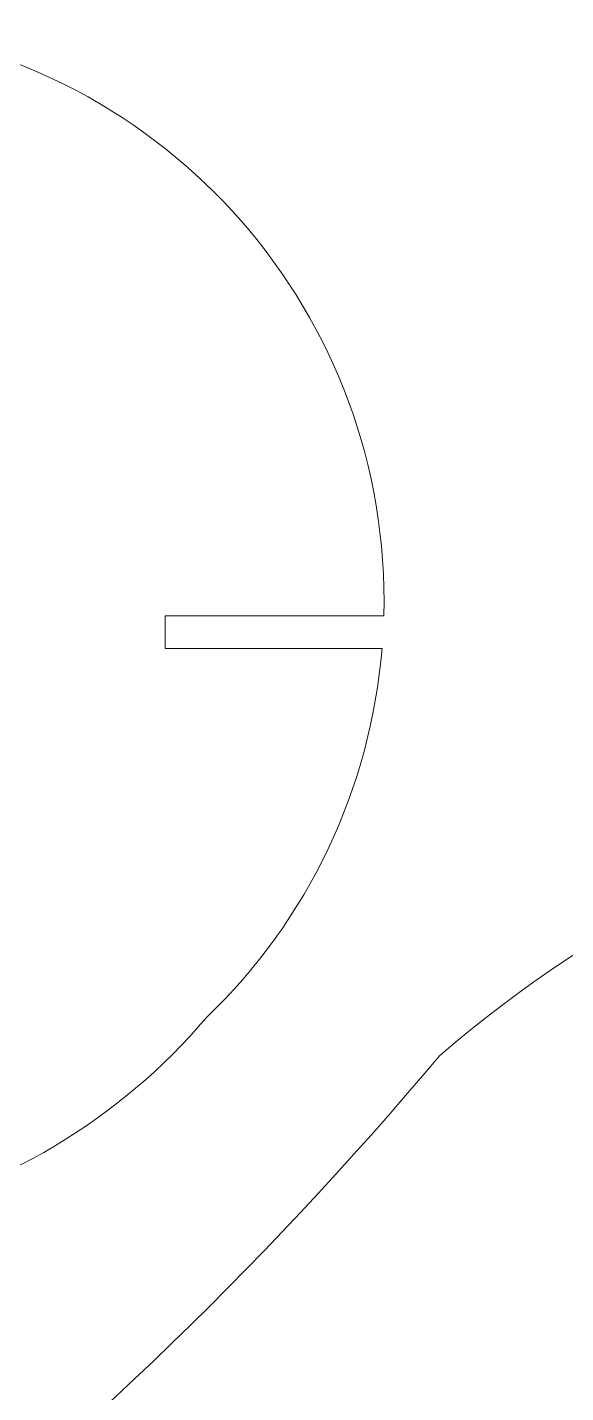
# Model space of a CAD drawing. Header units: millimetres. Extents: x 570 to 650.8, y -8.3 to 42.9.
# Drawn here: x 629.91 to 632.4, y 17.56 to 23.87 of the extents above; entities that cross this region are included whole.
import ezdxf

# ---------------------------------------------------------------- set-up
doc = ezdxf.new("R2010")
doc.units = ezdxf.units.MM
doc.header["$MEASUREMENT"] = 0
doc.layers.add('Layer 1', color=7, linetype='Continuous')

msp = doc.modelspace()

# ---------------------------------------------------------------- linework, layer by layer
at = {"layer": 'Layer 1', "color": 4, "lineweight": 9}
for points in [[(631.55814, 21.15244), (631.59297, 22.53977), (630.55797, 23.72197), (629.17817, 23.87084)], [(630.54784, 21.07711), (630.54784, 21.07711), (630.54784, 21.15244), (630.54784, 21.15244)], [(630.54784, 21.07711), (630.54784, 21.07711), (630.54784, 21.15244), (630.54784, 21.15244)], [(630.54784, 21.07711), (630.54784, 21.07711), (630.54784, 21.15244), (630.54784, 21.15244)], [(630.54784, 21.07711), (630.54784, 21.07711), (630.54784, 21.15244), (630.54784, 21.15244)], [(630.54784, 21.07711), (630.54784, 21.07711), (630.54784, 21.15244), (630.54784, 21.15244)], [(630.54784, 21.07711), (630.54784, 21.07711), (630.54784, 21.15244), (630.54784, 21.15244)], [(630.54784, 21.07711), (630.54784, 21.07711), (630.54784, 21.15244), (630.54784, 21.15244)], [(630.54784, 21.07711), (630.54784, 21.07711), (630.54784, 21.15244), (630.54784, 21.15244)], [(630.54784, 21.07711), (630.54784, 21.07711), (630.54784, 21.15244), (630.54784, 21.15244)], [(630.54784, 21.07711), (630.54784, 21.07711), (630.54784, 21.15244), (630.54784, 21.15244)], [(630.54784, 21.07711), (630.54784, 21.07711), (630.54784, 21.15244), (630.54784, 21.15244)], [(630.54784, 21.07711), (630.54784, 21.07711), (630.54784, 21.15244), (630.54784, 21.15244)], [(630.54784, 21.07711), (630.54784, 21.07711), (630.54784, 21.15244), (630.54784, 21.15244)], [(630.54784, 21.07711), (630.54784, 21.07711), (630.54784, 21.15244), (630.54784, 21.15244)], [(630.54784, 21.07711), (630.54784, 21.07711), (630.54784, 21.15244), (630.54784, 21.15244)], [(630.54784, 21.07711), (630.54784, 21.07711), (630.54784, 21.15244), (630.54784, 21.15244)], [(630.54784, 21.07711), (630.54784, 21.07711), (630.54784, 21.15244), (630.54784, 21.15244)], [(630.54784, 21.07711), (630.54784, 21.07711), (630.54784, 21.15244), (630.54784, 21.15244)], [(630.54784, 21.07711), (630.54784, 21.07711), (630.54784, 21.15244), (630.54784, 21.15244)], [(630.54784, 21.07711), (630.54784, 21.07711), (630.54784, 21.15244), (630.54784, 21.15244)], [(630.54784, 21.07711), (630.54784, 21.07711), (630.54784, 21.15244), (630.54784, 21.15244)], [(630.54784, 21.15244), (630.54784, 21.15244), (630.87726, 21.15244), (630.87726, 21.15244)], [(630.54784, 21.15244), (630.54784, 21.15244), (630.87726, 21.15244), (630.87726, 21.15244)], [(630.54784, 21.15244), (630.54784, 21.15244), (630.87726, 21.15244), (630.87726, 21.15244)], [(630.54784, 21.15244), (630.54784, 21.15244), (630.87726, 21.15244), (630.87726, 21.15244)], [(630.54784, 21.15244), (630.54784, 21.15244), (630.87726, 21.15244), (630.87726, 21.15244)], [(630.54784, 21.15244), (630.54784, 21.15244), (630.87726, 21.15244), (630.87726, 21.15244)], [(630.54784, 21.15244), (630.54784, 21.15244), (630.87726, 21.15244), (630.87726, 21.15244)], [(630.54784, 21.15244), (630.54784, 21.15244), (630.87726, 21.15244), (630.87726, 21.15244)], [(630.54784, 21.15244), (630.54784, 21.15244), (630.87726, 21.15244), (630.87726, 21.15244)], [(630.54784, 21.15244), (630.54784, 21.15244), (630.87726, 21.15244), (630.87726, 21.15244)], [(630.54784, 21.15244), (630.54784, 21.15244), (630.87726, 21.15244), (630.87726, 21.15244)], [(630.54784, 21.15244), (630.54784, 21.15244), (630.87726, 21.15244), (630.87726, 21.15244)], [(630.54784, 21.15244), (630.54784, 21.15244), (630.87726, 21.15244), (630.87726, 21.15244)], [(630.54784, 21.15244), (630.54784, 21.15244), (630.87726, 21.15244), (630.87726, 21.15244)], [(630.54784, 21.15244), (630.54784, 21.15244), (630.87726, 21.15244), (630.87726, 21.15244)], [(630.54784, 21.15244), (630.54784, 21.15244), (630.87726, 21.15244), (630.87726, 21.15244)], [(630.54784, 21.15244), (630.54784, 21.15244), (630.87726, 21.15244), (630.87726, 21.15244)], [(630.54784, 21.15244), (630.54784, 21.15244), (630.87726, 21.15244), (630.87726, 21.15244)], [(630.54784, 21.15244), (630.54784, 21.15244), (630.87726, 21.15244), (630.87726, 21.15244)], [(630.54784, 21.15244), (630.54784, 21.15244), (630.87726, 21.15244), (630.87726, 21.15244)], [(630.54784, 21.15244), (630.54784, 21.15244), (630.87726, 21.15244), (630.87726, 21.15244)], [(630.87726, 21.15244), (630.87726, 21.15244), (631.55814, 21.15244), (631.55814, 21.15244)], [(630.87726, 21.15244), (630.87726, 21.15244), (631.55814, 21.15244), (631.55814, 21.15244)], [(630.87726, 21.15244), (630.87726, 21.15244), (631.55814, 21.15244), (631.55814, 21.15244)], [(630.87726, 21.15244), (630.87726, 21.15244), (631.55814, 21.15244), (631.55814, 21.15244)], [(630.87726, 21.15244), (630.87726, 21.15244), (631.55814, 21.15244), (631.55814, 21.15244)], [(630.87726, 21.15244), (630.87726, 21.15244), (631.55814, 21.15244), (631.55814, 21.15244)], [(630.87726, 21.15244), (630.87726, 21.15244), (631.55814, 21.15244), (631.55814, 21.15244)], [(630.87726, 21.15244), (630.87726, 21.15244), (631.55814, 21.15244), (631.55814, 21.15244)], [(630.87726, 21.15244), (630.87726, 21.15244), (631.55814, 21.15244), (631.55814, 21.15244)], [(630.87726, 21.15244), (630.87726, 21.15244), (631.55814, 21.15244), (631.55814, 21.15244)], [(630.87726, 21.15244), (630.87726, 21.15244), (631.55814, 21.15244), (631.55814, 21.15244)], [(630.87726, 21.15244), (630.87726, 21.15244), (631.55814, 21.15244), (631.55814, 21.15244)], [(630.87726, 21.15244), (630.87726, 21.15244), (631.55814, 21.15244), (631.55814, 21.15244)], [(630.87726, 21.15244), (630.87726, 21.15244), (631.55814, 21.15244), (631.55814, 21.15244)], [(630.87726, 21.15244), (630.87726, 21.15244), (631.55814, 21.15244), (631.55814, 21.15244)], [(630.87726, 21.15244), (630.87726, 21.15244), (631.55814, 21.15244), (631.55814, 21.15244)], [(630.87726, 21.15244), (630.87726, 21.15244), (631.55814, 21.15244), (631.55814, 21.15244)], [(630.87726, 21.15244), (630.87726, 21.15244), (631.55814, 21.15244), (631.55814, 21.15244)], [(630.87726, 21.15244), (630.87726, 21.15244), (631.55814, 21.15244), (631.55814, 21.15244)], [(630.87726, 21.15244), (630.87726, 21.15244), (631.55814, 21.15244), (631.55814, 21.15244)], [(630.87726, 21.15244), (630.87726, 21.15244), (631.55814, 21.15244), (631.55814, 21.15244)], [(630.54784, 21.00163), (630.54784, 21.00163), (630.54784, 21.07711), (630.54784, 21.07711)], [(630.54784, 21.00163), (630.54784, 21.00163), (630.54784, 21.07711), (630.54784, 21.07711)], [(630.54784, 21.00163), (630.54784, 21.00163), (630.54784, 21.07711), (630.54784, 21.07711)], [(630.54784, 21.00163), (630.54784, 21.00163), (630.54784, 21.07711), (630.54784, 21.07711)], [(630.54784, 21.00163), (630.54784, 21.00163), (630.54784, 21.07711), (630.54784, 21.07711)], [(630.54784, 21.00163), (630.54784, 21.00163), (630.54784, 21.07711), (630.54784, 21.07711)], [(630.54784, 21.00163), (630.54784, 21.00163), (630.54784, 21.07711), (630.54784, 21.07711)], [(630.54784, 21.00163), (630.54784, 21.00163), (630.54784, 21.07711), (630.54784, 21.07711)], [(630.54784, 21.00163), (630.54784, 21.00163), (630.54784, 21.07711), (630.54784, 21.07711)], [(630.54784, 21.00163), (630.54784, 21.00163), (630.54784, 21.07711), (630.54784, 21.07711)], [(630.54784, 21.00163), (630.54784, 21.00163), (630.54784, 21.07711), (630.54784, 21.07711)], [(630.54784, 21.00163), (630.54784, 21.00163), (630.54784, 21.07711), (630.54784, 21.07711)], [(630.54784, 21.00163), (630.54784, 21.00163), (630.54784, 21.07711), (630.54784, 21.07711)], [(630.54784, 21.00163), (630.54784, 21.00163), (630.54784, 21.07711), (630.54784, 21.07711)], [(630.54784, 21.00163), (630.54784, 21.00163), (630.54784, 21.07711), (630.54784, 21.07711)], [(630.54784, 21.00163), (630.54784, 21.00163), (630.54784, 21.07711), (630.54784, 21.07711)], [(630.54784, 21.00163), (630.54784, 21.00163), (630.54784, 21.07711), (630.54784, 21.07711)], [(630.54784, 21.00163), (630.54784, 21.00163), (630.54784, 21.07711), (630.54784, 21.07711)], [(630.54784, 21.00163), (630.54784, 21.00163), (630.54784, 21.07711), (630.54784, 21.07711)], [(630.54784, 21.00163), (630.54784, 21.00163), (630.54784, 21.07711), (630.54784, 21.07711)], [(630.54784, 21.00163), (630.54784, 21.00163), (630.54784, 21.07711), (630.54784, 21.07711)], [(630.87726, 21.00163), (630.87726, 21.00163), (630.54784, 21.00163), (630.54784, 21.00163)], [(630.87726, 21.00163), (630.87726, 21.00163), (630.54784, 21.00163), (630.54784, 21.00163)], [(630.87726, 21.00163), (630.87726, 21.00163), (630.54784, 21.00163), (630.54784, 21.00163)], [(630.87726, 21.00163), (630.87726, 21.00163), (630.54784, 21.00163), (630.54784, 21.00163)], [(630.87726, 21.00163), (630.87726, 21.00163), (630.54784, 21.00163), (630.54784, 21.00163)], [(630.87726, 21.00163), (630.87726, 21.00163), (630.54784, 21.00163), (630.54784, 21.00163)], [(630.87726, 21.00163), (630.87726, 21.00163), (630.54784, 21.00163), (630.54784, 21.00163)], [(630.87726, 21.00163), (630.87726, 21.00163), (630.54784, 21.00163), (630.54784, 21.00163)], [(630.87726, 21.00163), (630.87726, 21.00163), (630.54784, 21.00163), (630.54784, 21.00163)], [(630.87726, 21.00163), (630.87726, 21.00163), (630.54784, 21.00163), (630.54784, 21.00163)], [(630.87726, 21.00163), (630.87726, 21.00163), (630.54784, 21.00163), (630.54784, 21.00163)], [(630.87726, 21.00163), (630.87726, 21.00163), (630.54784, 21.00163), (630.54784, 21.00163)], [(630.87726, 21.00163), (630.87726, 21.00163), (630.54784, 21.00163), (630.54784, 21.00163)], [(630.87726, 21.00163), (630.87726, 21.00163), (630.54784, 21.00163), (630.54784, 21.00163)], [(630.87726, 21.00163), (630.87726, 21.00163), (630.54784, 21.00163), (630.54784, 21.00163)], [(630.87726, 21.00163), (630.87726, 21.00163), (630.54784, 21.00163), (630.54784, 21.00163)], [(630.87726, 21.00163), (630.87726, 21.00163), (630.54784, 21.00163), (630.54784, 21.00163)], [(630.87726, 21.00163), (630.87726, 21.00163), (630.54784, 21.00163), (630.54784, 21.00163)], [(630.87726, 21.00163), (630.87726, 21.00163), (630.54784, 21.00163), (630.54784, 21.00163)], [(630.87726, 21.00163), (630.87726, 21.00163), (630.54784, 21.00163), (630.54784, 21.00163)], [(630.87726, 21.00163), (630.87726, 21.00163), (630.54784, 21.00163), (630.54784, 21.00163)], [(630.73879, 19.29631), (631.20844, 19.74683), (631.49637, 20.35329), (631.54972, 21.00161)], [(631.54976, 21.00163), (631.54976, 21.00163), (630.87726, 21.00163), (630.87726, 21.00163)], [(631.54976, 21.00163), (631.54976, 21.00163), (630.87726, 21.00163), (630.87726, 21.00163)], [(631.54976, 21.00163), (631.54976, 21.00163), (630.87726, 21.00163), (630.87726, 21.00163)], [(631.54976, 21.00163), (631.54976, 21.00163), (630.87726, 21.00163), (630.87726, 21.00163)], [(631.54976, 21.00163), (631.54976, 21.00163), (630.87726, 21.00163), (630.87726, 21.00163)], [(631.54976, 21.00163), (631.54976, 21.00163), (630.87726, 21.00163), (630.87726, 21.00163)], [(631.54976, 21.00163), (631.54976, 21.00163), (630.87726, 21.00163), (630.87726, 21.00163)], [(631.54976, 21.00163), (631.54976, 21.00163), (630.87726, 21.00163), (630.87726, 21.00163)], [(631.54976, 21.00163), (631.54976, 21.00163), (630.87726, 21.00163), (630.87726, 21.00163)], [(631.54976, 21.00163), (631.54976, 21.00163), (630.87726, 21.00163), (630.87726, 21.00163)], [(631.54976, 21.00163), (631.54976, 21.00163), (630.87726, 21.00163), (630.87726, 21.00163)], [(631.54976, 21.00163), (631.54976, 21.00163), (630.87726, 21.00163), (630.87726, 21.00163)], [(631.54976, 21.00163), (631.54976, 21.00163), (630.87726, 21.00163), (630.87726, 21.00163)], [(631.54976, 21.00163), (631.54976, 21.00163), (630.87726, 21.00163), (630.87726, 21.00163)], [(631.54976, 21.00163), (631.54976, 21.00163), (630.87726, 21.00163), (630.87726, 21.00163)], [(631.54976, 21.00163), (631.54976, 21.00163), (630.87726, 21.00163), (630.87726, 21.00163)], [(631.54976, 21.00163), (631.54976, 21.00163), (630.87726, 21.00163), (630.87726, 21.00163)], [(631.54976, 21.00163), (631.54976, 21.00163), (630.87726, 21.00163), (630.87726, 21.00163)], [(631.54976, 21.00163), (631.54976, 21.00163), (630.87726, 21.00163), (630.87726, 21.00163)], [(631.54976, 21.00163), (631.54976, 21.00163), (630.87726, 21.00163), (630.87726, 21.00163)], [(631.54976, 21.00163), (631.54976, 21.00163), (630.87726, 21.00163), (630.87726, 21.00163)], [(634.40988, 20.44294), (633.45387, 20.21207), (632.56528, 19.75922), (631.81651, 19.12108)], [(629.17818, 18.36779), (629.78718, 18.49543), (630.33617, 18.82211), (630.73877, 19.29628)], [(618.35982, 12.84619), (623.55273, 12.84473), (628.47967, 15.14214), (631.81651, 19.12108)]]:
    msp.add_open_spline(points, degree=3, dxfattribs=at)

doc.saveas('drawing.dxf')
